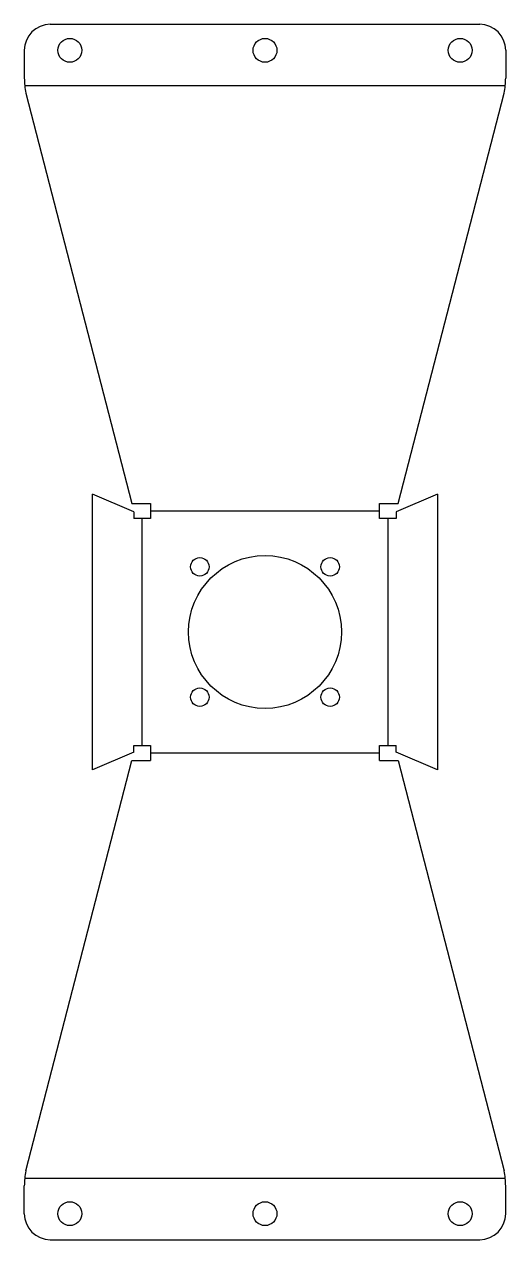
# Model space of a CAD drawing. Header units: millimetres. Extents: x -111 to 111, y -280 to 280.
import ezdxf

# ---------------------------------------------------------------- set-up
doc = ezdxf.new("R2010")
doc.units = ezdxf.units.MM

msp = doc.modelspace()

# ---------------------------------------------------------------- linework, layer by layer
for p, q in [((-99, 280.211066), (99, 280.211066)), ((-111, 268.211066), (-111, 255.410051)), ((111, 268.211066), (111, 255.410051)), ((-110.326957, 248.494619), (-61.346086, 59.31594)), ((61.346086, 59.31594), (110.326957, 248.494619)), ((-79.582242, -63.492149), (-79.582242, 63.492149)), ((-60.501931, 55.382552), (-79.582242, 63.492149)), ((79.582242, 63.492149), (60.501931, 55.382552)), ((79.582242, 63.492149), (79.582242, -63.492149)), ((-61.346086, 59.31594), (-52.857389, 59.31594)), ((-52.857389, 59.31594), (-52.857389, 52.400508)), ((52.857389, 59.31594), (61.346086, 59.31594)), ((52.857389, 52.400508), (52.857389, 59.31594)), ((-60.501931, 55.382552), (-60.501931, 52.400508)), ((-52.857389, 52.400508), (-60.501931, 52.400508)), ((60.501931, 52.400508), (52.857389, 52.400508)), ((60.501931, 55.382552), (60.501931, 52.400508)), ((-60.501931, -55.382552), (-79.582242, -63.492149)), ((-60.501931, -55.382552), (-60.501931, -52.400508)), ((-60.501931, -52.400508), (-52.857389, -52.400508)), ((-52.857389, -52.400508), (-52.857389, -59.31594)), ((52.857389, -52.400508), (60.501931, -52.400508)), ((52.857389, -59.31594), (52.857389, -52.400508)), ((60.501931, -55.382552), (60.501931, -52.400508)), ((79.582242, -63.492149), (60.501931, -55.382552)), ((-110.326957, -248.494619), (-61.346086, -59.31594)), ((-61.346086, -59.31594), (-52.857389, -59.31594)), ((52.857389, -59.31594), (61.346086, -59.31594)), ((61.346086, -59.31594), (110.326957, -248.494619)), ((-111, -268.211066), (-111, -255.410051)), ((111, -268.211066), (111, -255.410051)), ((-99, -280.211066), (99, -280.211066))]:
    msp.add_line(p, q)
at = {"color": 1}
for p, q in [((-110.816957, 251.952335), (110.816958, 251.952335)), ((-56.67966, -52.400508), (-56.67966, 52.400508)), ((-52.857389, 55.858224), (52.857389, 55.858224)), ((56.67966, 52.400508), (56.67966, -52.400508)), ((52.857389, -55.858224), (-52.857389, -55.858224)), ((110.816957, -251.952335), (-110.816958, -251.952335))]:
    msp.add_line(p, q, dxfattribs=at)
for centre, radius in [((-90, 268.211066), 5.5), ((0, 268.211066), 5.5), ((90, 268.211066), 5.5), ((0, 0), 35.25), ((-30.052038, 30.052038), 4.25), ((30.052038, 30.052038), 4.25), ((-30.052038, -30.052038), 4.25), ((30.052038, -30.052038), 4.25), ((-90, -268.211066), 5.5), ((0, -268.211066), 5.5), ((90, -268.211066), 5.5)]:
    msp.add_circle(centre, radius)
for centre, radius, start, end in [((-99, 268.211066), 12, 90, 180), ((99, 268.211066), 12, 0, 90), ((-71.778511, 255.736806), 39.22285, 180.477323, 190.640264), ((70.261385, 255.88446), 40.741377, 349.549604, 359.332809), ((-70.261385, -255.88446), 40.741377, 169.549604, 179.332809), ((71.778511, -255.736806), 39.22285, 0.477323, 10.640264), ((-99, -268.211066), 12, 180, 270), ((99, -268.211066), 12, 270, 360)]:
    msp.add_arc(centre, radius, start, end)

doc.saveas('drawing.dxf')
